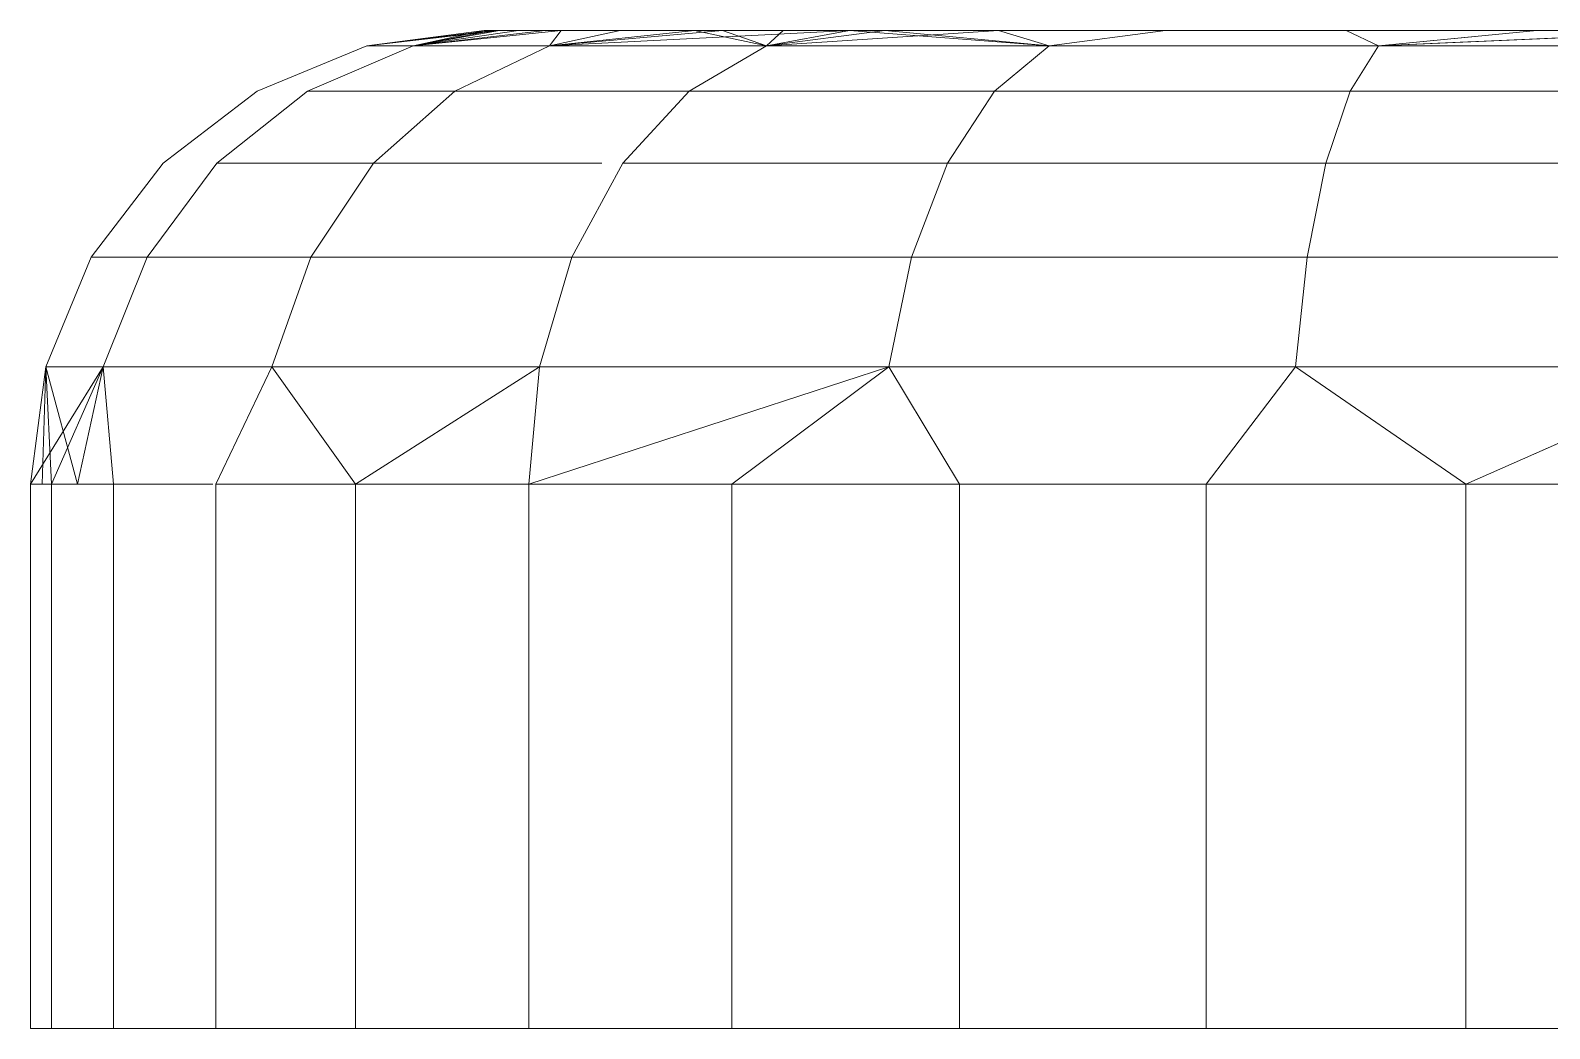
# Model space of a CAD drawing. Header units: centimetres. Extents: x -13467 to 3766, y -437 to 1921.
# Drawn here: x -8425.204 to -8421.856, y 94.029 to 96.229 of the extents above; entities that cross this region are included whole.
import ezdxf

# ---------------------------------------------------------------- set-up
doc = ezdxf.new("R2010")
doc.units = ezdxf.units.CM
doc.layers.add('M-EQPM', color=7, linetype='Continuous', lineweight=9)

# ---------------------------------------------------------------- blocks, each defined once
blk = doc.blocks.new('EQ-02-004 - EQ-02-004_dwg_Agrupar_893-V70-Sección 1-1')
at = {"layer": 'M-EQPM', "color": 136, "true_color": 0x007f7f}
for p, q in [((-8424.4632, 96.1953), (-8424.2044, 96.2294)), ((-8424.4632, 96.1953), (-8424.1705, 96.2294)), ((-8424.3607, 96.1953), (-8424.0698, 96.2294)), ((-8424.3607, 96.1953), (-8424.2044, 96.2294)), ((-8424.3607, 96.1953), (-8424.1705, 96.2294)), ((-8424.3607, 96.1953), (-8424.1705, 96.2294)), ((-8424.3607, 96.1953), (-8424.0698, 96.2294)), ((-8424.1705, 96.2294), (-8424.2044, 96.2294)), ((-8424.2044, 96.2294), (-8424.1705, 96.2294)), ((-8424.0698, 96.2294), (-8424.1705, 96.2294)), ((-8424.1705, 96.2294), (-8424.0698, 96.2294)), ((-8423.9047, 96.2294), (-8424.0698, 96.2294)), ((-8424.0698, 96.2294), (-8423.9047, 96.2294)), ((-8424.0601, 96.1953), (-8423.6792, 96.2294)), ((-8424.0601, 96.1953), (-8423.9047, 96.2294)), ((-8424.0601, 96.1953), (-8423.9047, 96.2294)), ((-8424.0601, 96.1953), (-8423.6792, 96.2294)), ((-8424.0601, 96.1953), (-8423.399, 96.2294)), ((-8423.6792, 96.2294), (-8423.9047, 96.2294)), ((-8423.9047, 96.2294), (-8423.6792, 96.2294)), ((-8423.399, 96.2294), (-8423.6792, 96.2294)), ((-8423.6792, 96.2294), (-8423.399, 96.2294)), ((-8423.582, 96.1953), (-8423.6792, 96.2294)), ((-8423.582, 96.1953), (-8423.399, 96.2294)), ((-8423.582, 96.1953), (-8423.399, 96.2294)), ((-8423.582, 96.1953), (-8423.0708, 96.2294)), ((-8423.0708, 96.2294), (-8423.399, 96.2294)), ((-8423.399, 96.2294), (-8423.0708, 96.2294)), ((-8422.9588, 96.1953), (-8423.399, 96.2294)), ((-8422.7029, 96.2294), (-8423.0708, 96.2294)), ((-8423.0708, 96.2294), (-8422.7029, 96.2294)), ((-8422.9588, 96.1953), (-8423.0708, 96.2294)), ((-8422.9588, 96.1953), (-8423.0708, 96.2294)), ((-8422.9588, 96.1953), (-8422.7029, 96.2294)), ((-8422.9588, 96.1953), (-8422.7029, 96.2294)), ((-8422.3042, 96.2294), (-8422.7029, 96.2294)), ((-8422.7029, 96.2294), (-8422.3042, 96.2294)), ((-8422.0202, 96.2294), (-8422.3042, 96.2294)), ((-8422.3042, 96.2294), (-8422.0202, 96.2294)), ((-8422.2331, 96.1953), (-8422.3042, 96.2294)), ((-8422.2331, 96.1953), (-8422.3042, 96.2294)), ((-8422.2331, 96.1953), (-8422.0202, 96.2161)), ((-8422.2331, 96.1953), (-8422.0202, 96.2161)), ((-8422.2331, 96.1953), (-8422.0202, 96.2161)), ((-8422.2331, 96.1953), (-8422.0202, 96.2161)), ((-8422.0202, 96.2161), (-8422.2331, 96.1953)), ((-8422.0202, 96.2161), (-8422.2331, 96.1953)), ((-8422.2331, 96.1953), (-8422.0202, 96.2046)), ((-8422.0202, 96.2046), (-8422.2331, 96.1953)), ((-8422.2331, 96.1953), (-8422.0202, 96.2046)), ((-8422.0816, 96.2294), (-8422.0894, 96.2294)), ((-8422.0894, 96.2294), (-8422.0816, 96.2294)), ((-8422.0583, 96.2294), (-8422.0816, 96.2294)), ((-8422.0583, 96.2294), (-8422.0816, 96.2294)), ((-8422.0202, 96.2294), (-8422.0583, 96.2294)), ((-8422.0202, 96.2294), (-8422.0583, 96.2294)), ((-8422.0202, 96.2294), (-8422.0583, 96.2294)), ((-8424.7044, 96.0954), (-8424.4632, 96.1953)), ((-8424.5937, 96.0954), (-8424.3607, 96.1953)), ((-8424.5937, 96.0954), (-8424.3607, 96.1953)), ((-8424.3607, 96.1953), (-8424.4632, 96.1953)), ((-8424.4632, 96.1953), (-8424.3607, 96.1953)), ((-8424.0601, 96.1953), (-8424.3607, 96.1953)), ((-8424.3607, 96.1953), (-8424.0601, 96.1953)), ((-8424.269, 96.0954), (-8424.0601, 96.1953)), ((-8424.269, 96.0954), (-8424.0601, 96.1953)), ((-8423.582, 96.1953), (-8424.0601, 96.1953)), ((-8424.0601, 96.1953), (-8423.582, 96.1953)), ((-8424.9115, 95.9365), (-8424.7044, 96.0954)), ((-8424.7044, 96.0954), (-8424.9115, 95.9365)), ((-8424.269, 96.0954), (-8424.5937, 96.0954)), ((-8424.5937, 96.0954), (-8424.269, 96.0954)), ((-8424.269, 96.0954), (-8424.5937, 96.0954)), ((-8425.0704, 95.7294), (-8424.9115, 95.9365)), ((-8425.1703, 95.4882), (-8425.0704, 95.7294)), ((-8424.9472, 95.7294), (-8425.0704, 95.7294)), ((-8425.0704, 95.7294), (-8424.9472, 95.7294)), ((-8425.1703, 95.4882), (-8425.2044, 95.2294)), ((-8425.2044, 95.2294), (-8425.0437, 95.4882)), ((-8425.2044, 95.2294), (-8425.0437, 95.4882)), ((-8425.0437, 95.4882), (-8425.1703, 95.4882)), ((-8425.1703, 95.4882), (-8425.1582, 95.2294)), ((-8425.1703, 95.4882), (-8425.0437, 95.4882)), ((-8425.0437, 95.4882), (-8425.1582, 95.2294)), ((-8425.0437, 95.4882), (-8425.1582, 95.2294)), ((-8425.1582, 95.2294), (-8425.0437, 95.4882)), ((-8425.0437, 95.4882), (-8425.1582, 95.2294)), ((-8425.1582, 95.2294), (-8425.0437, 95.4882)), ((-8425.0437, 95.4882), (-8425.1582, 95.2294))]:
    blk.add_line(p, q, dxfattribs=at)
at = {"layer": 'M-EQPM', "color": 136, "true_color": 0x007f7f, "flags": 128}
for points in [[(-8423.582, 96.1953), (-8423.6792, 96.2294), (-8423.582, 96.1953), (-8423.3989, 96.2294), (-8423.6792, 96.2294), (-8423.9047, 96.2294), (-8424.0698, 96.2294), (-8424.3607, 96.1953), (-8424.4632, 96.1953), (-8424.7044, 96.0954), (-8424.9115, 95.9365)], [(-8424.7044, 96.0954), (-8424.4632, 96.1953), (-8424.1705, 96.2294), (-8424.3607, 96.1953), (-8424.0601, 96.1953), (-8424.269, 96.0954)], [(-8422.9588, 96.1953), (-8423.3989, 96.2294), (-8423.0708, 96.2294), (-8423.3989, 96.2294), (-8423.6792, 96.2294), (-8423.9047, 96.2294), (-8424.0601, 96.1953), (-8423.6792, 96.2294), (-8424.0601, 96.1953), (-8424.3607, 96.1953), (-8424.5937, 96.0954)], [(-8424.5937, 96.0954), (-8424.3607, 96.1953), (-8424.0601, 96.1953), (-8423.9047, 96.2294), (-8424.0698, 96.2294), (-8424.1705, 96.2294), (-8424.3607, 96.1953), (-8424.0698, 96.2294), (-8424.1705, 96.2294), (-8424.2044, 96.2294), (-8424.3607, 96.1953), (-8424.2044, 96.2294), (-8424.4632, 96.1953), (-8424.3607, 96.1953), (-8424.5937, 96.0954), (-8424.269, 96.0954)], [(-8424.269, 96.0954), (-8424.5937, 96.0954), (-8424.3607, 96.1953), (-8424.4632, 96.1953), (-8424.3607, 96.1953), (-8424.1705, 96.2294), (-8424.2044, 96.2294), (-8424.1705, 96.2294), (-8424.2044, 96.2294), (-8424.4632, 96.1953), (-8424.1705, 96.2294)], [(-8424.1705, 96.2294), (-8424.0698, 96.2294), (-8424.3607, 96.1953), (-8424.0601, 96.1953), (-8424.269, 96.0954)], [(-8423.582, 96.1953), (-8424.0601, 96.1953), (-8423.9047, 96.2294), (-8424.0698, 96.2294), (-8423.9047, 96.2294)], [(-8423.9047, 96.2294), (-8423.6792, 96.2294), (-8424.0601, 96.1953), (-8423.582, 96.1953)], [(-8423.582, 96.1953), (-8423.3989, 96.2294), (-8424.0601, 96.1953), (-8423.3989, 96.2294), (-8423.6792, 96.2294), (-8423.3989, 96.2294), (-8423.0708, 96.2294), (-8422.7029, 96.2294), (-8422.9588, 96.1953), (-8423.0708, 96.2294), (-8422.9588, 96.1953)], [(-8423.582, 96.1953), (-8423.3989, 96.2294), (-8422.9588, 96.1953)], [(-8423.582, 96.1953), (-8423.0708, 96.2294), (-8423.582, 96.1953), (-8423.3989, 96.2294), (-8423.0708, 96.2294), (-8422.7029, 96.2294), (-8422.9588, 96.1953)], [(-8422.7029, 96.2294), (-8423.0708, 96.2294), (-8422.9588, 96.1953)], [(-8422.9588, 96.1953), (-8422.7029, 96.2294), (-8422.3042, 96.2294), (-8422.7029, 96.2294)], [(-8422.2331, 96.1953), (-8422.3042, 96.2294), (-8422.7029, 96.2294), (-8422.3042, 96.2294), (-8422.0202, 96.2294)], [(-8422.0202, 96.2294), (-8422.3042, 96.2294), (-8422.2331, 96.1953)], [(-8422.0202, 96.2294), (-8422.3042, 96.2294), (-8422.2331, 96.1953)], [(-8422.2331, 96.1953), (-8422.3042, 96.2294), (-8422.0202, 96.2294)], [(-8422.0202, 96.2294), (-8422.0583, 96.2294), (-8422.0816, 96.2294), (-8422.0894, 96.2294), (-8422.0816, 96.2294), (-8422.0583, 96.2294), (-8422.0202, 96.2294)], [(-8422.0894, 96.2294), (-8422.0816, 96.2294), (-8422.0583, 96.2294), (-8422.0202, 96.2294)], [(-8422.0894, 96.2294), (-8422.0816, 96.2294), (-8422.0583, 96.2294)], [(-8424.5937, 96.0954), (-8424.269, 96.0954), (-8424.0601, 96.1953), (-8423.582, 96.1953)], [(-8424.269, 96.0954), (-8424.0601, 96.1953), (-8423.582, 96.1953)], [(-8424.9115, 95.9365), (-8425.0704, 95.7294), (-8425.1703, 95.4882), (-8425.0437, 95.4882)], [(-8424.9472, 95.7294), (-8425.0704, 95.7294), (-8424.9115, 95.9365)], [(-8425.0437, 95.4882), (-8425.1703, 95.4882), (-8425.0704, 95.7294), (-8424.9472, 95.7294)], [(-8424.9472, 95.7294), (-8425.0704, 95.7294), (-8424.9472, 95.7294)], [(-8425.0437, 95.4882), (-8425.2044, 95.2294), (-8425.1703, 95.4882), (-8425.0437, 95.4882)], [(-8425.1582, 95.2294), (-8425.1703, 95.4882), (-8425.2044, 95.2294)], [(-8425.0437, 95.4882), (-8425.1703, 95.4882), (-8425.1582, 95.2294)]]:
    blk.add_lwpolyline(points, dxfattribs=at)
for points in [[(-8424.1705, 96.2294), (-8424.3607, 96.1953), (-8424.0698, 96.2294)], [(-8423.6792, 96.2294), (-8423.9047, 96.2294), (-8424.0601, 96.1953)], [(-8423.0708, 96.2294), (-8422.7029, 96.2294), (-8422.9588, 96.1953)]]:
    blk.add_lwpolyline(points, close=True, dxfattribs=at)
blk = doc.blocks.new('EQ-02-004 - EQ-02-004_dwg_Agrupar_791-V71-Sección 1-1')
at = {"layer": 'M-EQPM', "color": 136, "true_color": 0x007f7f}
for p, q in [((-8424.4632, 96.1953), (-8424.2044, 96.2294)), ((-8424.4632, 96.1953), (-8424.1705, 96.2294)), ((-8424.4632, 96.1953), (-8424.1853, 96.2294)), ((-8424.3607, 96.1953), (-8424.1705, 96.2294)), ((-8424.3607, 96.1953), (-8424.0698, 96.2294)), ((-8424.3607, 96.1953), (-8424.0344, 96.2294)), ((-8424.3607, 96.1953), (-8424.1284, 96.2294)), ((-8424.3607, 96.1953), (-8424.1853, 96.2294)), ((-8424.1705, 96.2294), (-8424.2044, 96.2294)), ((-8424.2044, 96.2294), (-8424.1853, 96.2294)), ((-8424.0344, 96.2294), (-8424.1853, 96.2294)), ((-8424.1284, 96.2294), (-8424.1853, 96.2294)), ((-8424.1705, 96.2294), (-8424.0698, 96.2294)), ((-8424.0344, 96.2294), (-8424.1284, 96.2294)), ((-8424.0698, 96.2294), (-8423.9047, 96.2294)), ((-8424.0601, 96.1953), (-8423.9047, 96.2294)), ((-8424.0601, 96.1953), (-8423.6792, 96.2294)), ((-8424.0601, 96.1953), (-8423.399, 96.2294)), ((-8424.0601, 96.1953), (-8423.7409, 96.2294)), ((-8424.0601, 96.1953), (-8423.9047, 96.2294)), ((-8424.0601, 96.1953), (-8424.0344, 96.2294)), ((-8423.9047, 96.2294), (-8424.0344, 96.2294)), ((-8423.9047, 96.2294), (-8423.6792, 96.2294)), ((-8423.7409, 96.2294), (-8423.9047, 96.2294)), ((-8423.3211, 96.2294), (-8423.7409, 96.2294)), ((-8423.5455, 96.2294), (-8423.7409, 96.2294)), ((-8423.582, 96.1953), (-8423.7409, 96.2294)), ((-8423.6792, 96.2294), (-8423.399, 96.2294)), ((-8423.582, 96.1953), (-8423.399, 96.2294)), ((-8423.582, 96.1953), (-8423.0708, 96.2294)), ((-8423.582, 96.1953), (-8423.3211, 96.2294)), ((-8423.582, 96.1953), (-8423.5455, 96.2294)), ((-8423.582, 96.1953), (-8423.5455, 96.2294)), ((-8423.3211, 96.2294), (-8423.5455, 96.2294)), ((-8423.399, 96.2294), (-8423.0708, 96.2294)), ((-8423.0708, 96.2294), (-8423.3211, 96.2294)), ((-8422.9588, 96.1953), (-8423.3211, 96.2294)), ((-8423.0708, 96.2294), (-8422.7029, 96.2294)), ((-8422.7029, 96.2294), (-8423.0708, 96.2294)), ((-8422.9588, 96.1953), (-8423.0708, 96.2294)), ((-8422.9588, 96.1953), (-8423.0708, 96.2294)), ((-8422.9588, 96.1953), (-8422.7029, 96.2294)), ((-8422.9588, 96.1953), (-8422.7029, 96.2294)), ((-8422.7029, 96.2294), (-8422.3042, 96.2294)), ((-8422.3042, 96.2294), (-8422.7029, 96.2294)), ((-8422.3042, 96.2294), (-8422.0202, 96.2294)), ((-8422.0202, 96.2294), (-8422.3042, 96.2294)), ((-8422.2331, 96.1953), (-8422.3042, 96.2294)), ((-8422.2331, 96.1953), (-8422.3042, 96.2294)), ((-8422.2331, 96.1953), (-8422.0202, 96.2161)), ((-8422.2331, 96.1953), (-8422.0202, 96.2161)), ((-8422.0202, 96.2161), (-8422.2331, 96.1953)), ((-8422.0202, 96.2161), (-8422.2331, 96.1953)), ((-8422.0202, 96.2161), (-8422.2331, 96.1953)), ((-8422.0202, 96.2161), (-8422.2331, 96.1953)), ((-8422.2331, 96.1953), (-8422.0202, 96.2046)), ((-8422.0202, 96.2046), (-8422.2331, 96.1953)), ((-8422.2331, 96.1953), (-8422.0202, 96.2046)), ((-8422.0816, 96.2294), (-8422.0894, 96.2294)), ((-8422.0894, 96.2294), (-8422.0816, 96.2294)), ((-8422.0583, 96.2294), (-8422.0816, 96.2294)), ((-8422.0583, 96.2294), (-8422.0816, 96.2294)), ((-8422.0202, 96.2294), (-8422.0583, 96.2294)), ((-8422.0202, 96.2294), (-8422.0583, 96.2294)), ((-8422.0583, 96.2294), (-8422.0202, 96.2294)), ((-8424.7044, 96.0954), (-8424.4632, 96.1953)), ((-8424.5937, 96.0954), (-8424.3607, 96.1953)), ((-8424.5937, 96.0954), (-8424.3607, 96.1953)), ((-8424.4632, 96.1953), (-8424.3607, 96.1953)), ((-8424.4632, 96.1953), (-8424.3607, 96.1953)), ((-8424.3607, 96.1953), (-8424.0601, 96.1953)), ((-8424.0601, 96.1953), (-8424.3607, 96.1953)), ((-8424.269, 96.0954), (-8424.0601, 96.1953)), ((-8424.269, 96.0954), (-8424.0601, 96.1953)), ((-8424.0601, 96.1953), (-8423.582, 96.1953)), ((-8423.582, 96.1953), (-8424.0601, 96.1953)), ((-8424.9115, 95.9365), (-8424.7044, 96.0954)), ((-8424.5937, 96.0954), (-8424.269, 96.0954)), ((-8424.269, 96.0954), (-8424.5937, 96.0954)), ((-8424.5937, 96.0954), (-8424.269, 96.0954)), ((-8424.5937, 96.0954), (-8424.269, 96.0954)), ((-8425.0704, 95.7294), (-8424.9115, 95.9365)), ((-8425.1703, 95.4882), (-8425.0704, 95.7294)), ((-8425.0704, 95.7294), (-8424.9472, 95.7294)), ((-8425.0704, 95.7294), (-8424.9472, 95.7294)), ((-8425.1703, 95.4882), (-8425.2044, 95.2294)), ((-8425.0437, 95.4882), (-8425.2044, 95.2294)), ((-8425.0437, 95.4882), (-8425.2044, 95.2294)), ((-8425.1703, 95.4882), (-8425.1784, 95.2294)), ((-8425.0437, 95.4882), (-8425.1703, 95.4882)), ((-8425.1703, 95.4882), (-8425.0437, 95.4882)), ((-8425.1703, 95.4882), (-8425.1008, 95.2294)), ((-8425.0437, 95.4882), (-8425.1582, 95.2294)), ((-8425.0437, 95.4882), (-8425.1582, 95.2294)), ((-8425.1582, 95.2294), (-8425.0437, 95.4882)), ((-8425.0437, 95.4882), (-8425.1008, 95.2294)), ((-8425.0437, 95.4882), (-8425.1008, 95.2294))]:
    blk.add_line(p, q, dxfattribs=at)
at = {"layer": 'M-EQPM', "color": 136, "true_color": 0x007f7f, "flags": 128}
for points in [[(-8424.5937, 96.0954), (-8424.3607, 96.1953), (-8424.4632, 96.1953), (-8424.7044, 96.0954), (-8424.4632, 96.1953), (-8424.3607, 96.1953), (-8424.0344, 96.2294), (-8423.9047, 96.2294)], [(-8424.269, 96.0954), (-8424.5937, 96.0954), (-8424.3607, 96.1953), (-8424.4632, 96.1953), (-8424.1853, 96.2294), (-8424.4632, 96.1953), (-8424.2044, 96.2294), (-8424.1853, 96.2294), (-8424.2044, 96.2294), (-8424.1705, 96.2294), (-8424.0698, 96.2294), (-8424.3607, 96.1953), (-8424.1705, 96.2294), (-8424.2044, 96.2294), (-8424.4632, 96.1953), (-8424.1705, 96.2294), (-8424.4632, 96.1953), (-8424.3607, 96.1953)], [(-8423.582, 96.1953), (-8423.7409, 96.2294), (-8424.0601, 96.1953), (-8424.3607, 96.1953), (-8424.5937, 96.0954)], [(-8424.0344, 96.2294), (-8424.3607, 96.1953), (-8424.1284, 96.2294), (-8424.0344, 96.2294), (-8423.9047, 96.2294), (-8424.0601, 96.1953), (-8424.0344, 96.2294), (-8424.0601, 96.1953), (-8424.3607, 96.1953), (-8424.5937, 96.0954)], [(-8424.1853, 96.2294), (-8424.1284, 96.2294), (-8424.3607, 96.1953), (-8424.1853, 96.2294), (-8424.3607, 96.1953)], [(-8423.9047, 96.2294), (-8424.0698, 96.2294), (-8423.9047, 96.2294), (-8424.0601, 96.1953), (-8423.582, 96.1953)], [(-8423.6792, 96.2294), (-8423.3989, 96.2294), (-8424.0601, 96.1953), (-8423.3989, 96.2294), (-8423.582, 96.1953)], [(-8423.582, 96.1953), (-8424.0601, 96.1953), (-8423.6792, 96.2294)], [(-8423.9047, 96.2294), (-8423.6792, 96.2294), (-8424.0601, 96.1953), (-8423.9047, 96.2294), (-8423.6792, 96.2294), (-8423.3989, 96.2294), (-8423.0708, 96.2294), (-8422.7029, 96.2294), (-8422.9588, 96.1953), (-8423.0708, 96.2294), (-8423.3989, 96.2294), (-8423.582, 96.1953), (-8423.0708, 96.2294), (-8423.582, 96.1953)], [(-8423.7409, 96.2294), (-8424.0601, 96.1953), (-8423.9047, 96.2294), (-8423.7409, 96.2294), (-8423.9047, 96.2294)], [(-8423.5455, 96.2294), (-8423.3211, 96.2294), (-8423.582, 96.1953), (-8423.5455, 96.2294), (-8423.7409, 96.2294), (-8423.582, 96.1953)], [(-8422.9588, 96.1953), (-8423.3211, 96.2294), (-8423.582, 96.1953)], [(-8423.3211, 96.2294), (-8423.0708, 96.2294), (-8423.3211, 96.2294), (-8422.9588, 96.1953)], [(-8422.2331, 96.1953), (-8422.3042, 96.2294), (-8422.7029, 96.2294), (-8422.3042, 96.2294), (-8422.0202, 96.2294)], [(-8422.2331, 96.1953), (-8422.3042, 96.2294), (-8422.0202, 96.2294)], [(-8422.2331, 96.1953), (-8422.3042, 96.2294), (-8422.0202, 96.2294)], [(-8422.2331, 96.1953), (-8422.3042, 96.2294), (-8422.0202, 96.2294)], [(-8422.0202, 96.2294), (-8422.0583, 96.2294), (-8422.0816, 96.2294), (-8422.0894, 96.2294), (-8422.0816, 96.2294), (-8422.0583, 96.2294), (-8422.0202, 96.2294)], [(-8422.0583, 96.2294), (-8422.0816, 96.2294), (-8422.0894, 96.2294)], [(-8422.0202, 96.2294), (-8422.0583, 96.2294), (-8422.0816, 96.2294), (-8422.0894, 96.2294)], [(-8424.5937, 96.0954), (-8424.269, 96.0954), (-8424.0601, 96.1953), (-8423.582, 96.1953)], [(-8423.582, 96.1953), (-8424.0601, 96.1953), (-8424.269, 96.0954)], [(-8424.9472, 95.7294), (-8425.0704, 95.7294), (-8425.1703, 95.4882), (-8425.0704, 95.7294), (-8424.9472, 95.7294)], [(-8424.9472, 95.7294), (-8425.0704, 95.7294), (-8424.9472, 95.7294)], [(-8425.2044, 95.2294), (-8425.1703, 95.4882), (-8425.1784, 95.2294)], [(-8425.0437, 95.4882), (-8425.1703, 95.4882), (-8425.2044, 95.2294), (-8425.0437, 95.4882)], [(-8425.1008, 95.2294), (-8425.0437, 95.4882), (-8425.1703, 95.4882), (-8425.1784, 95.2294)], [(-8425.0437, 95.4882), (-8425.1703, 95.4882), (-8425.0437, 95.4882)]]:
    blk.add_lwpolyline(points, dxfattribs=at)
for points in [[(-8424.269, 96.0954), (-8424.0601, 96.1953), (-8424.3607, 96.1953), (-8424.0698, 96.2294), (-8424.1705, 96.2294), (-8424.3607, 96.1953), (-8424.0601, 96.1953)], [(-8422.9588, 96.1953), (-8423.0708, 96.2294), (-8422.7029, 96.2294)], [(-8422.9588, 96.1953), (-8423.0708, 96.2294), (-8422.7029, 96.2294), (-8422.3042, 96.2294), (-8422.7029, 96.2294)], [(-8423.0708, 96.2294), (-8422.7029, 96.2294), (-8422.9588, 96.1953)], [(-8424.7044, 96.0954), (-8424.9115, 95.9365)], [(-8424.9115, 95.9365), (-8425.0704, 95.7294)], [(-8425.1008, 95.2294), (-8425.1703, 95.4882)]]:
    blk.add_lwpolyline(points, close=True, dxfattribs=at)
blk = doc.blocks.new('EQ-02-004 - EQ-02-004_dwg_Agrupar_788-V72-Sección 1-1')
at = {"layer": 'M-EQPM', "color": 136, "true_color": 0x007f7f}
for p, q in [((-8424.4632, 96.1953), (-8424.2044, 96.2294)), ((-8424.4632, 96.1953), (-8424.1705, 96.2294)), ((-8424.4632, 96.1953), (-8424.1853, 96.2294)), ((-8424.3607, 96.1953), (-8424.1705, 96.2294)), ((-8424.3607, 96.1953), (-8424.0698, 96.2294)), ((-8424.3607, 96.1953), (-8424.0344, 96.2294)), ((-8424.3607, 96.1953), (-8424.1284, 96.2294)), ((-8424.3607, 96.1953), (-8424.1853, 96.2294)), ((-8424.1705, 96.2294), (-8424.2044, 96.2294)), ((-8424.2044, 96.2294), (-8424.1853, 96.2294)), ((-8424.0344, 96.2294), (-8424.1853, 96.2294)), ((-8424.1284, 96.2294), (-8424.1853, 96.2294)), ((-8424.1705, 96.2294), (-8424.0698, 96.2294)), ((-8424.0344, 96.2294), (-8424.1284, 96.2294)), ((-8424.0698, 96.2294), (-8423.9047, 96.2294)), ((-8424.0601, 96.1953), (-8423.9047, 96.2294)), ((-8424.0601, 96.1953), (-8423.6792, 96.2294)), ((-8424.0601, 96.1953), (-8423.399, 96.2294)), ((-8424.0601, 96.1953), (-8423.7409, 96.2294)), ((-8424.0601, 96.1953), (-8423.9047, 96.2294)), ((-8424.0601, 96.1953), (-8424.0344, 96.2294)), ((-8423.9047, 96.2294), (-8424.0344, 96.2294)), ((-8423.9047, 96.2294), (-8423.6792, 96.2294)), ((-8423.7409, 96.2294), (-8423.9047, 96.2294)), ((-8423.3211, 96.2294), (-8423.7409, 96.2294)), ((-8423.5455, 96.2294), (-8423.7409, 96.2294)), ((-8423.582, 96.1953), (-8423.7409, 96.2294)), ((-8423.6792, 96.2294), (-8423.399, 96.2294)), ((-8423.582, 96.1953), (-8423.399, 96.2294)), ((-8423.582, 96.1953), (-8423.0708, 96.2294)), ((-8423.582, 96.1953), (-8423.3211, 96.2294)), ((-8423.582, 96.1953), (-8423.5455, 96.2294)), ((-8423.582, 96.1953), (-8423.5455, 96.2294)), ((-8423.3211, 96.2294), (-8423.5455, 96.2294)), ((-8423.399, 96.2294), (-8423.0708, 96.2294)), ((-8423.0708, 96.2294), (-8423.3211, 96.2294)), ((-8422.9588, 96.1953), (-8423.3211, 96.2294)), ((-8423.0708, 96.2294), (-8422.7029, 96.2294)), ((-8422.7029, 96.2294), (-8423.0708, 96.2294)), ((-8422.9588, 96.1953), (-8423.0708, 96.2294)), ((-8422.9588, 96.1953), (-8423.0708, 96.2294)), ((-8422.9588, 96.1953), (-8422.7029, 96.2294)), ((-8422.9588, 96.1953), (-8422.7029, 96.2294)), ((-8422.7029, 96.2294), (-8422.3042, 96.2294)), ((-8422.3042, 96.2294), (-8422.7029, 96.2294)), ((-8422.3042, 96.2294), (-8422.0202, 96.2294)), ((-8422.0202, 96.2294), (-8422.3042, 96.2294)), ((-8422.2331, 96.1953), (-8422.3042, 96.2294)), ((-8422.2331, 96.1953), (-8422.3042, 96.2294)), ((-8422.2331, 96.1953), (-8422.0202, 96.2161)), ((-8422.2331, 96.1953), (-8422.0202, 96.2161)), ((-8422.0202, 96.2161), (-8422.2331, 96.1953)), ((-8422.0202, 96.2161), (-8422.2331, 96.1953)), ((-8422.0202, 96.2161), (-8422.2331, 96.1953)), ((-8422.0202, 96.2161), (-8422.2331, 96.1953)), ((-8422.2331, 96.1953), (-8422.0202, 96.2046)), ((-8422.0202, 96.2046), (-8422.2331, 96.1953)), ((-8422.2331, 96.1953), (-8422.0202, 96.2046)), ((-8422.0816, 96.2294), (-8422.0894, 96.2294)), ((-8422.0894, 96.2294), (-8422.0816, 96.2294)), ((-8422.0583, 96.2294), (-8422.0816, 96.2294)), ((-8422.0583, 96.2294), (-8422.0816, 96.2294)), ((-8422.0202, 96.2294), (-8422.0583, 96.2294)), ((-8422.0202, 96.2294), (-8422.0583, 96.2294)), ((-8422.0583, 96.2294), (-8422.0202, 96.2294)), ((-8424.7044, 96.0954), (-8424.4632, 96.1953)), ((-8424.5937, 96.0954), (-8424.3607, 96.1953)), ((-8424.5937, 96.0954), (-8424.3607, 96.1953)), ((-8424.4632, 96.1953), (-8424.3607, 96.1953)), ((-8424.4632, 96.1953), (-8424.3607, 96.1953)), ((-8424.3607, 96.1953), (-8424.0601, 96.1953)), ((-8424.0601, 96.1953), (-8424.3607, 96.1953)), ((-8424.269, 96.0954), (-8424.0601, 96.1953)), ((-8424.269, 96.0954), (-8424.0601, 96.1953)), ((-8424.0601, 96.1953), (-8423.582, 96.1953)), ((-8423.582, 96.1953), (-8424.0601, 96.1953)), ((-8424.9115, 95.9365), (-8424.7044, 96.0954)), ((-8424.5937, 96.0954), (-8424.269, 96.0954)), ((-8424.269, 96.0954), (-8424.5937, 96.0954)), ((-8424.5937, 96.0954), (-8424.269, 96.0954)), ((-8424.5937, 96.0954), (-8424.269, 96.0954)), ((-8425.0704, 95.7294), (-8424.9115, 95.9365)), ((-8425.1703, 95.4882), (-8425.0704, 95.7294)), ((-8425.0704, 95.7294), (-8424.9472, 95.7294)), ((-8425.0704, 95.7294), (-8424.9472, 95.7294)), ((-8425.1703, 95.4882), (-8425.2044, 95.2294)), ((-8425.0437, 95.4882), (-8425.2044, 95.2294)), ((-8425.0437, 95.4882), (-8425.2044, 95.2294)), ((-8425.1703, 95.4882), (-8425.1784, 95.2294)), ((-8425.0437, 95.4882), (-8425.1703, 95.4882)), ((-8425.1703, 95.4882), (-8425.0437, 95.4882)), ((-8425.1703, 95.4882), (-8425.1008, 95.2294)), ((-8425.0437, 95.4882), (-8425.1582, 95.2294)), ((-8425.0437, 95.4882), (-8425.1582, 95.2294)), ((-8425.1582, 95.2294), (-8425.0437, 95.4882)), ((-8425.0437, 95.4882), (-8425.1008, 95.2294)), ((-8425.0437, 95.4882), (-8425.1008, 95.2294))]:
    blk.add_line(p, q, dxfattribs=at)
at = {"layer": 'M-EQPM', "color": 136, "true_color": 0x007f7f, "flags": 128}
for points in [[(-8424.5937, 96.0954), (-8424.3607, 96.1953), (-8424.4632, 96.1953), (-8424.7044, 96.0954), (-8424.4632, 96.1953), (-8424.3607, 96.1953), (-8424.0344, 96.2294), (-8423.9047, 96.2294)], [(-8424.269, 96.0954), (-8424.5937, 96.0954), (-8424.3607, 96.1953), (-8424.4632, 96.1953), (-8424.1853, 96.2294), (-8424.4632, 96.1953), (-8424.2044, 96.2294), (-8424.1853, 96.2294), (-8424.2044, 96.2294), (-8424.1705, 96.2294), (-8424.0698, 96.2294), (-8424.3607, 96.1953), (-8424.1705, 96.2294), (-8424.2044, 96.2294), (-8424.4632, 96.1953), (-8424.1705, 96.2294), (-8424.4632, 96.1953), (-8424.3607, 96.1953)], [(-8423.582, 96.1953), (-8423.7409, 96.2294), (-8424.0601, 96.1953), (-8424.3607, 96.1953), (-8424.5937, 96.0954)], [(-8424.0344, 96.2294), (-8424.3607, 96.1953), (-8424.1284, 96.2294), (-8424.0344, 96.2294), (-8423.9047, 96.2294), (-8424.0601, 96.1953), (-8424.0344, 96.2294), (-8424.0601, 96.1953), (-8424.3607, 96.1953), (-8424.5937, 96.0954)], [(-8424.1853, 96.2294), (-8424.1284, 96.2294), (-8424.3607, 96.1953), (-8424.1853, 96.2294), (-8424.3607, 96.1953)], [(-8423.9047, 96.2294), (-8424.0698, 96.2294), (-8423.9047, 96.2294), (-8424.0601, 96.1953), (-8423.582, 96.1953)], [(-8423.6792, 96.2294), (-8423.3989, 96.2294), (-8424.0601, 96.1953), (-8423.3989, 96.2294), (-8423.582, 96.1953)], [(-8423.582, 96.1953), (-8424.0601, 96.1953), (-8423.6792, 96.2294)], [(-8423.9047, 96.2294), (-8423.6792, 96.2294), (-8424.0601, 96.1953), (-8423.9047, 96.2294), (-8423.6792, 96.2294), (-8423.3989, 96.2294), (-8423.0708, 96.2294), (-8422.7029, 96.2294), (-8422.9588, 96.1953), (-8423.0708, 96.2294), (-8423.3989, 96.2294), (-8423.582, 96.1953), (-8423.0708, 96.2294), (-8423.582, 96.1953)], [(-8423.7409, 96.2294), (-8424.0601, 96.1953), (-8423.9047, 96.2294), (-8423.7409, 96.2294), (-8423.9047, 96.2294)], [(-8423.5455, 96.2294), (-8423.3211, 96.2294), (-8423.582, 96.1953), (-8423.5455, 96.2294), (-8423.7409, 96.2294), (-8423.582, 96.1953)], [(-8422.9588, 96.1953), (-8423.3211, 96.2294), (-8423.582, 96.1953)], [(-8423.3211, 96.2294), (-8423.0708, 96.2294), (-8423.3211, 96.2294), (-8422.9588, 96.1953)], [(-8422.2331, 96.1953), (-8422.3042, 96.2294), (-8422.7029, 96.2294), (-8422.3042, 96.2294), (-8422.0202, 96.2294)], [(-8422.2331, 96.1953), (-8422.3042, 96.2294), (-8422.0202, 96.2294)], [(-8422.2331, 96.1953), (-8422.3042, 96.2294), (-8422.0202, 96.2294)], [(-8422.2331, 96.1953), (-8422.3042, 96.2294), (-8422.0202, 96.2294)], [(-8422.0202, 96.2294), (-8422.0583, 96.2294), (-8422.0816, 96.2294), (-8422.0894, 96.2294), (-8422.0816, 96.2294), (-8422.0583, 96.2294), (-8422.0202, 96.2294)], [(-8422.0583, 96.2294), (-8422.0816, 96.2294), (-8422.0894, 96.2294)], [(-8422.0202, 96.2294), (-8422.0583, 96.2294), (-8422.0816, 96.2294), (-8422.0894, 96.2294)], [(-8424.5937, 96.0954), (-8424.269, 96.0954), (-8424.0601, 96.1953), (-8423.582, 96.1953)], [(-8423.582, 96.1953), (-8424.0601, 96.1953), (-8424.269, 96.0954)], [(-8424.9472, 95.7294), (-8425.0704, 95.7294), (-8425.1703, 95.4882), (-8425.0704, 95.7294), (-8424.9472, 95.7294)], [(-8424.9472, 95.7294), (-8425.0704, 95.7294), (-8424.9472, 95.7294)], [(-8425.2044, 95.2294), (-8425.1703, 95.4882), (-8425.1784, 95.2294)], [(-8425.0437, 95.4882), (-8425.1703, 95.4882), (-8425.2044, 95.2294), (-8425.0437, 95.4882)], [(-8425.1008, 95.2294), (-8425.0437, 95.4882), (-8425.1703, 95.4882), (-8425.1784, 95.2294)], [(-8425.0437, 95.4882), (-8425.1703, 95.4882), (-8425.0437, 95.4882)]]:
    blk.add_lwpolyline(points, dxfattribs=at)
for points in [[(-8424.269, 96.0954), (-8424.0601, 96.1953), (-8424.3607, 96.1953), (-8424.0698, 96.2294), (-8424.1705, 96.2294), (-8424.3607, 96.1953), (-8424.0601, 96.1953)], [(-8422.9588, 96.1953), (-8423.0708, 96.2294), (-8422.7029, 96.2294)], [(-8422.9588, 96.1953), (-8423.0708, 96.2294), (-8422.7029, 96.2294), (-8422.3042, 96.2294), (-8422.7029, 96.2294)], [(-8423.0708, 96.2294), (-8422.7029, 96.2294), (-8422.9588, 96.1953)], [(-8424.7044, 96.0954), (-8424.9115, 95.9365)], [(-8424.9115, 95.9365), (-8425.0704, 95.7294)], [(-8425.1008, 95.2294), (-8425.1703, 95.4882)]]:
    blk.add_lwpolyline(points, close=True, dxfattribs=at)
blk = doc.blocks.new('EQ-02-004 - EQ-02-004_dwg_Agrupar_896-V74-Sección 1-1')
at = {"layer": 'M-EQPM', "color": 136, "true_color": 0x007f7f}
for p, q in [((-8424.4632, 96.1953), (-8424.2044, 96.2294)), ((-8424.4632, 96.1953), (-8424.1705, 96.2294)), ((-8424.3607, 96.1953), (-8424.0698, 96.2294)), ((-8424.3607, 96.1953), (-8424.2044, 96.2294)), ((-8424.3607, 96.1953), (-8424.1705, 96.2294)), ((-8424.3607, 96.1953), (-8424.1705, 96.2294)), ((-8424.3607, 96.1953), (-8424.0698, 96.2294)), ((-8424.1705, 96.2294), (-8424.2044, 96.2294)), ((-8424.2044, 96.2294), (-8424.1705, 96.2294)), ((-8424.0698, 96.2294), (-8424.1705, 96.2294)), ((-8424.1705, 96.2294), (-8424.0698, 96.2294)), ((-8423.9047, 96.2294), (-8424.0698, 96.2294)), ((-8424.0698, 96.2294), (-8423.9047, 96.2294)), ((-8424.0601, 96.1953), (-8423.6792, 96.2294)), ((-8424.0601, 96.1953), (-8423.9047, 96.2294)), ((-8424.0601, 96.1953), (-8423.9047, 96.2294)), ((-8424.0601, 96.1953), (-8423.6792, 96.2294)), ((-8424.0601, 96.1953), (-8423.399, 96.2294)), ((-8423.6792, 96.2294), (-8423.9047, 96.2294)), ((-8423.9047, 96.2294), (-8423.6792, 96.2294)), ((-8423.399, 96.2294), (-8423.6792, 96.2294)), ((-8423.6792, 96.2294), (-8423.399, 96.2294)), ((-8423.582, 96.1953), (-8423.6792, 96.2294)), ((-8423.582, 96.1953), (-8423.399, 96.2294)), ((-8423.582, 96.1953), (-8423.399, 96.2294)), ((-8423.582, 96.1953), (-8423.0708, 96.2294)), ((-8423.0708, 96.2294), (-8423.399, 96.2294)), ((-8423.399, 96.2294), (-8423.0708, 96.2294)), ((-8422.9588, 96.1953), (-8423.399, 96.2294)), ((-8422.7029, 96.2294), (-8423.0708, 96.2294)), ((-8423.0708, 96.2294), (-8422.7029, 96.2294)), ((-8422.9588, 96.1953), (-8423.0708, 96.2294)), ((-8422.9588, 96.1953), (-8423.0708, 96.2294)), ((-8422.9588, 96.1953), (-8422.7029, 96.2294)), ((-8422.9588, 96.1953), (-8422.7029, 96.2294)), ((-8422.3042, 96.2294), (-8422.7029, 96.2294)), ((-8422.7029, 96.2294), (-8422.3042, 96.2294)), ((-8422.0202, 96.2294), (-8422.3042, 96.2294)), ((-8422.3042, 96.2294), (-8421.8846, 96.2294)), ((-8422.2331, 96.1953), (-8422.3042, 96.2294)), ((-8422.2331, 96.1953), (-8422.3042, 96.2294)), ((-8422.2331, 96.1953), (-8421.8846, 96.2294)), ((-8422.2331, 96.1953), (-8421.4544, 96.2294)), ((-8422.2331, 96.1953), (-8422.0202, 96.2161)), ((-8422.2331, 96.1953), (-8422.0202, 96.2161)), ((-8422.2331, 96.1953), (-8422.0202, 96.2161)), ((-8422.0816, 96.2294), (-8422.0894, 96.2294)), ((-8422.0894, 96.2294), (-8422.0816, 96.2294)), ((-8422.0583, 96.2294), (-8422.0816, 96.2294)), ((-8422.0583, 96.2294), (-8422.0816, 96.2294)), ((-8422.0202, 96.2294), (-8422.0583, 96.2294)), ((-8422.0202, 96.2294), (-8422.0583, 96.2294)), ((-8422.0202, 96.2294), (-8422.0583, 96.2294)), ((-8421.9681, 96.2294), (-8422.0202, 96.2294)), ((-8421.9034, 96.2294), (-8421.9681, 96.2294)), ((-8421.8277, 96.2294), (-8421.9034, 96.2294)), ((-8421.8846, 96.2294), (-8421.4544, 96.2294)), ((-8424.7044, 96.0954), (-8424.4632, 96.1953)), ((-8424.5937, 96.0954), (-8424.3607, 96.1953)), ((-8424.5937, 96.0954), (-8424.3607, 96.1953)), ((-8424.3607, 96.1953), (-8424.4632, 96.1953)), ((-8424.4632, 96.1953), (-8424.3607, 96.1953)), ((-8424.0601, 96.1953), (-8424.3607, 96.1953)), ((-8424.3607, 96.1953), (-8424.0601, 96.1953)), ((-8424.269, 96.0954), (-8424.0601, 96.1953)), ((-8424.269, 96.0954), (-8424.0601, 96.1953)), ((-8423.582, 96.1953), (-8424.0601, 96.1953)), ((-8424.0601, 96.1953), (-8423.582, 96.1953)), ((-8423.7525, 96.0954), (-8423.582, 96.1953)), ((-8423.582, 96.1953), (-8422.9588, 96.1953)), ((-8423.0794, 96.0954), (-8422.9588, 96.1953)), ((-8422.9588, 96.1953), (-8422.2331, 96.1953)), ((-8422.2956, 96.0954), (-8422.2331, 96.1953)), ((-8422.2331, 96.1953), (-8421.4544, 96.1953)), ((-8424.9115, 95.9365), (-8424.7044, 96.0954)), ((-8424.7044, 96.0954), (-8424.9115, 95.9365)), ((-8424.7937, 95.9365), (-8424.5937, 96.0954)), ((-8424.269, 96.0954), (-8424.5937, 96.0954)), ((-8424.5937, 96.0954), (-8424.269, 96.0954)), ((-8424.269, 96.0954), (-8424.5937, 96.0954)), ((-8424.4483, 95.9365), (-8424.269, 96.0954)), ((-8424.269, 96.0954), (-8423.7525, 96.0954)), ((-8423.8989, 95.9365), (-8423.7525, 96.0954)), ((-8423.7525, 96.0954), (-8423.8989, 95.9365)), ((-8423.7525, 96.0954), (-8423.8989, 95.9365)), ((-8423.7525, 96.0954), (-8423.0794, 96.0954)), ((-8423.183, 95.9365), (-8423.0794, 96.0954)), ((-8423.0794, 96.0954), (-8422.2956, 96.0954)), ((-8422.3492, 95.9365), (-8422.2956, 96.0954)), ((-8422.2956, 96.0954), (-8421.4544, 96.0954)), ((-8425.0704, 95.7294), (-8424.9115, 95.9365)), ((-8424.9472, 95.7294), (-8424.7937, 95.9365)), ((-8424.7937, 95.9365), (-8424.4483, 95.9365)), ((-8424.586, 95.7294), (-8424.4483, 95.9365)), ((-8424.586, 95.7294), (-8424.4483, 95.9365)), ((-8424.586, 95.7294), (-8424.4483, 95.9365)), ((-8424.4483, 95.9365), (-8423.9449, 95.9365)), ((-8424.0113, 95.7294), (-8423.8989, 95.9365)), ((-8423.8989, 95.9365), (-8424.0113, 95.7294)), ((-8424.0113, 95.7294), (-8423.8989, 95.9365)), ((-8423.8989, 95.9365), (-8423.183, 95.9365)), ((-8423.8989, 95.9365), (-8423.183, 95.9365)), ((-8423.8989, 95.9365), (-8423.183, 95.9365)), ((-8423.2624, 95.7294), (-8423.183, 95.9365)), ((-8423.183, 95.9365), (-8423.2624, 95.7294)), ((-8423.183, 95.9365), (-8423.2624, 95.7294)), ((-8423.183, 95.9365), (-8422.3492, 95.9365)), ((-8422.3903, 95.7294), (-8422.3492, 95.9365)), ((-8422.3492, 95.9365), (-8421.4544, 95.9365)), ((-8425.1703, 95.4882), (-8425.0704, 95.7294)), ((-8424.9472, 95.7294), (-8425.0704, 95.7294)), ((-8425.0704, 95.7294), (-8424.9472, 95.7294)), ((-8425.0437, 95.4882), (-8424.9472, 95.7294)), ((-8424.9472, 95.7294), (-8424.586, 95.7294)), ((-8424.586, 95.7294), (-8424.9472, 95.7294)), ((-8424.586, 95.7294), (-8424.6725, 95.4882)), ((-8424.6725, 95.4882), (-8424.586, 95.7294)), ((-8424.6725, 95.4882), (-8424.586, 95.7294)), ((-8424.586, 95.7294), (-8424.0113, 95.7294)), ((-8424.0113, 95.7294), (-8424.082, 95.4882)), ((-8424.0113, 95.7294), (-8423.2624, 95.7294)), ((-8424.0113, 95.7294), (-8423.2624, 95.7294)), ((-8423.2624, 95.7294), (-8424.0113, 95.7294)), ((-8423.2624, 95.7294), (-8423.3124, 95.4882)), ((-8423.2624, 95.7294), (-8423.3124, 95.4882)), ((-8423.2624, 95.7294), (-8422.3903, 95.7294)), ((-8422.3903, 95.7294), (-8422.4162, 95.4882)), ((-8422.3903, 95.7294), (-8421.4544, 95.7294)), ((-8425.1703, 95.4882), (-8425.2044, 95.2294)), ((-8425.2044, 95.2294), (-8425.0437, 95.4882)), ((-8425.0437, 95.4882), (-8425.1703, 95.4882)), ((-8425.1703, 95.4882), (-8425.1582, 95.2294)), ((-8425.1703, 95.4882), (-8425.0437, 95.4882)), ((-8425.0437, 95.4882), (-8425.1582, 95.2294)), ((-8425.0437, 95.4882), (-8425.1582, 95.2294)), ((-8425.1582, 95.2294), (-8425.0437, 95.4882)), ((-8425.0437, 95.4882), (-8425.1582, 95.2294)), ((-8425.0209, 95.2294), (-8425.0437, 95.4882)), ((-8425.0437, 95.4882), (-8424.6725, 95.4882)), ((-8425.0437, 95.4882), (-8425.0209, 95.2294)), ((-8424.6725, 95.4882), (-8424.7957, 95.2294)), ((-8424.7957, 95.2294), (-8424.6725, 95.4882)), ((-8424.6725, 95.4882), (-8424.082, 95.4882)), ((-8424.6725, 95.4882), (-8424.4882, 95.2294)), ((-8424.4882, 95.2294), (-8424.6725, 95.4882)), ((-8424.082, 95.4882), (-8424.4882, 95.2294)), ((-8424.082, 95.4882), (-8424.4882, 95.2294)), ((-8424.082, 95.4882), (-8424.1061, 95.2294)), ((-8424.1061, 95.2294), (-8423.3124, 95.4882)), ((-8424.1061, 95.2294), (-8424.082, 95.4882)), ((-8423.3124, 95.4882), (-8424.1061, 95.2294)), ((-8424.1061, 95.2294), (-8424.082, 95.4882)), ((-8424.082, 95.4882), (-8423.3124, 95.4882)), ((-8423.3124, 95.4882), (-8424.082, 95.4882)), ((-8424.082, 95.4882), (-8423.3124, 95.4882)), ((-8423.3124, 95.4882), (-8423.6586, 95.2294)), ((-8423.3124, 95.4882), (-8423.1569, 95.2294)), ((-8423.3124, 95.4882), (-8422.4162, 95.4882)), ((-8423.1569, 95.2294), (-8423.3124, 95.4882)), ((-8423.1569, 95.2294), (-8423.3124, 95.4882)), ((-8422.4162, 95.4882), (-8422.6132, 95.2294)), ((-8422.4162, 95.4882), (-8422.6132, 95.2294)), ((-8422.4162, 95.4882), (-8421.4544, 95.4882)), ((-8422.4162, 95.4882), (-8422.041, 95.2294)), ((-8422.041, 95.2294), (-8422.4162, 95.4882)), ((-8421.4544, 95.4882), (-8422.041, 95.2294)), ((-8425.2044, 95.2294), (-8425.2044, 94.0294)), ((-8425.2044, 95.2294), (-8425.1582, 95.2294)), ((-8425.0209, 95.2294), (-8425.1582, 95.2294)), ((-8425.1582, 95.2294), (-8425.1582, 94.0294)), ((-8425.0209, 95.2294), (-8424.8026, 95.2294)), ((-8425.0209, 95.2294), (-8425.0209, 94.0294)), ((-8425.0209, 95.2294), (-8424.8026, 95.2294)), ((-8424.8026, 95.2294), (-8425.0209, 95.2294)), ((-8425.0209, 95.2294), (-8425.0209, 94.0294)), ((-8424.7957, 95.2294), (-8424.4882, 95.2294)), ((-8424.7957, 95.2294), (-8424.7957, 94.0294)), ((-8424.7957, 94.0294), (-8424.7957, 95.2294)), ((-8424.1061, 95.2294), (-8424.4882, 95.2294)), ((-8424.4882, 95.2294), (-8424.4882, 94.0294)), ((-8424.1061, 95.2294), (-8424.4882, 95.2294)), ((-8424.4882, 95.2294), (-8424.1061, 95.2294)), ((-8424.4882, 95.2294), (-8424.4882, 94.0294)), ((-8424.1061, 95.2294), (-8423.6586, 95.2294)), ((-8424.1061, 95.2294), (-8424.1061, 94.0294)), ((-8424.1061, 94.0294), (-8424.1061, 95.2294)), ((-8423.6586, 95.2294), (-8423.1569, 95.2294)), ((-8423.6586, 95.2294), (-8423.6586, 94.0294)), ((-8423.1569, 95.2294), (-8422.6132, 95.2294)), ((-8423.1569, 95.2294), (-8423.1569, 94.0294)), ((-8422.6132, 95.2294), (-8423.1569, 95.2294)), ((-8422.6132, 95.2294), (-8422.041, 95.2294)), ((-8422.6132, 95.2294), (-8422.6132, 94.0294)), ((-8422.6132, 94.0294), (-8422.6132, 95.2294)), ((-8422.041, 95.2294), (-8421.4544, 95.2294)), ((-8422.041, 95.2294), (-8422.041, 94.0294)), ((-8421.4544, 95.2294), (-8422.041, 95.2294)), ((-8422.041, 95.2294), (-8421.4544, 95.2294)), ((-8425.1582, 94.0294), (-8425.2044, 94.0294)), ((-8425.2044, 94.0294), (-8425.1582, 94.0294)), ((-8425.0209, 94.0294), (-8425.1582, 94.0294)), ((-8424.7957, 94.0294), (-8425.0209, 94.0294)), ((-8425.0209, 94.0294), (-8424.7957, 94.0294)), ((-8425.0209, 94.0294), (-8424.7957, 94.0294)), ((-8424.4882, 94.0294), (-8424.7957, 94.0294)), ((-8424.1061, 94.0294), (-8424.4882, 94.0294)), ((-8424.4882, 94.0294), (-8424.1061, 94.0294)), ((-8424.4882, 94.0294), (-8424.1061, 94.0294)), ((-8423.6586, 94.0294), (-8424.1061, 94.0294)), ((-8424.1061, 94.0294), (-8423.6586, 94.0294)), ((-8423.1569, 94.0294), (-8423.6586, 94.0294)), ((-8422.6132, 94.0294), (-8423.1569, 94.0294)), ((-8422.041, 94.0294), (-8422.6132, 94.0294)), ((-8422.041, 94.0294), (-8421.4544, 94.0294)), ((-8422.041, 94.0294), (-8421.4544, 94.0294))]:
    blk.add_line(p, q, dxfattribs=at)
at = {"layer": 'M-EQPM', "color": 136, "true_color": 0x007f7f, "flags": 128}
for points in [[(-8423.582, 96.1953), (-8423.6792, 96.2294), (-8423.582, 96.1953), (-8423.3989, 96.2294), (-8423.6792, 96.2294), (-8423.9047, 96.2294), (-8424.0698, 96.2294), (-8424.3607, 96.1953), (-8424.4632, 96.1953), (-8424.7044, 96.0954), (-8424.9115, 95.9365)], [(-8424.7044, 96.0954), (-8424.4632, 96.1953), (-8424.1705, 96.2294), (-8424.3607, 96.1953), (-8424.0601, 96.1953), (-8424.269, 96.0954), (-8423.7525, 96.0954)], [(-8422.9588, 96.1953), (-8423.3989, 96.2294), (-8423.0708, 96.2294), (-8423.3989, 96.2294), (-8423.6792, 96.2294), (-8423.9047, 96.2294), (-8424.0601, 96.1953), (-8423.6792, 96.2294), (-8424.0601, 96.1953), (-8424.3607, 96.1953), (-8424.5937, 96.0954)], [(-8424.5937, 96.0954), (-8424.3607, 96.1953), (-8424.0601, 96.1953), (-8423.9047, 96.2294), (-8424.0698, 96.2294), (-8424.1705, 96.2294), (-8424.3607, 96.1953), (-8424.0698, 96.2294), (-8424.1705, 96.2294), (-8424.2044, 96.2294), (-8424.3607, 96.1953), (-8424.2044, 96.2294), (-8424.4632, 96.1953), (-8424.3607, 96.1953), (-8424.5937, 96.0954), (-8424.269, 96.0954), (-8424.4483, 95.9365), (-8423.9449, 95.9365)], [(-8423.9449, 95.9365), (-8424.4483, 95.9365), (-8424.269, 96.0954), (-8424.5937, 96.0954), (-8424.3607, 96.1953), (-8424.4632, 96.1953), (-8424.3607, 96.1953), (-8424.1705, 96.2294), (-8424.2044, 96.2294), (-8424.1705, 96.2294), (-8424.2044, 96.2294), (-8424.4632, 96.1953), (-8424.1705, 96.2294)], [(-8424.1705, 96.2294), (-8424.0698, 96.2294), (-8424.3607, 96.1953), (-8424.0601, 96.1953), (-8424.269, 96.0954), (-8423.7525, 96.0954)], [(-8423.582, 96.1953), (-8424.0601, 96.1953), (-8423.9047, 96.2294), (-8424.0698, 96.2294), (-8423.9047, 96.2294)], [(-8423.9047, 96.2294), (-8423.6792, 96.2294), (-8424.0601, 96.1953), (-8423.582, 96.1953)], [(-8422.9588, 96.1953), (-8423.582, 96.1953), (-8423.3989, 96.2294), (-8424.0601, 96.1953), (-8423.3989, 96.2294), (-8423.6792, 96.2294), (-8423.3989, 96.2294), (-8423.0708, 96.2294), (-8422.7029, 96.2294), (-8422.9588, 96.1953), (-8423.0708, 96.2294), (-8422.9588, 96.1953), (-8422.2331, 96.1953), (-8422.2956, 96.0954)], [(-8423.582, 96.1953), (-8423.3989, 96.2294), (-8422.9588, 96.1953)], [(-8422.9588, 96.1953), (-8423.582, 96.1953), (-8423.0708, 96.2294), (-8423.582, 96.1953), (-8423.3989, 96.2294), (-8423.0708, 96.2294), (-8422.7029, 96.2294), (-8422.9588, 96.1953), (-8422.2331, 96.1953), (-8422.2956, 96.0954)], [(-8422.7029, 96.2294), (-8423.0708, 96.2294), (-8422.9588, 96.1953)], [(-8422.9588, 96.1953), (-8422.7029, 96.2294), (-8422.3042, 96.2294), (-8422.7029, 96.2294)], [(-8422.2331, 96.1953), (-8422.3042, 96.2294), (-8422.7029, 96.2294), (-8422.3042, 96.2294), (-8421.8846, 96.2294), (-8422.2331, 96.1953)], [(-8422.0202, 96.2294), (-8422.3042, 96.2294), (-8422.2331, 96.1953)], [(-8422.0202, 96.2294), (-8422.3042, 96.2294), (-8422.2331, 96.1953)], [(-8422.2331, 96.1953), (-8422.3042, 96.2294), (-8421.8846, 96.2294), (-8421.4544, 96.2294), (-8421.0242, 96.2294), (-8420.6046, 96.2294), (-8420.6757, 96.1953), (-8421.0242, 96.2294), (-8421.4544, 96.2294), (-8421.4544, 96.1953)], [(-8420.5596, 95.9365), (-8420.6132, 96.0954), (-8421.4544, 96.0954), (-8421.4544, 96.1953), (-8421.4544, 96.2294), (-8422.2331, 96.1953)], [(-8422.2331, 96.1953), (-8421.4544, 96.2294), (-8421.8846, 96.2294), (-8422.2331, 96.1953)], [(-8422.0202, 96.2294), (-8422.0583, 96.2294), (-8422.0816, 96.2294), (-8422.0894, 96.2294), (-8422.0816, 96.2294), (-8422.0583, 96.2294), (-8422.0202, 96.2294), (-8421.9681, 96.2294), (-8421.9034, 96.2294), (-8421.8276, 96.2294)], [(-8422.0894, 96.2294), (-8422.0816, 96.2294), (-8422.0583, 96.2294), (-8422.0202, 96.2294)], [(-8422.0894, 96.2294), (-8422.0816, 96.2294), (-8422.0583, 96.2294)], [(-8421.9034, 96.2294), (-8421.9681, 96.2294), (-8422.0202, 96.2294)], [(-8421.9034, 96.2294), (-8421.8276, 96.2294), (-8421.7427, 96.2294), (-8421.6506, 96.2294)], [(-8424.5937, 96.0954), (-8424.269, 96.0954), (-8424.0601, 96.1953), (-8423.582, 96.1953)], [(-8424.269, 96.0954), (-8424.0601, 96.1953), (-8423.582, 96.1953)], [(-8423.183, 95.9365), (-8423.0794, 96.0954), (-8423.7525, 96.0954), (-8423.582, 96.1953)], [(-8423.582, 96.1953), (-8423.7525, 96.0954), (-8423.0794, 96.0954), (-8422.2956, 96.0954), (-8422.3492, 95.9365)], [(-8423.183, 95.9365), (-8423.0794, 96.0954), (-8422.9588, 96.1953)], [(-8422.3492, 95.9365), (-8422.2956, 96.0954), (-8423.0794, 96.0954), (-8422.9588, 96.1953)], [(-8420.5596, 95.9365), (-8420.6132, 96.0954), (-8421.4544, 96.0954), (-8421.4544, 96.1953), (-8422.2331, 96.1953)], [(-8422.2331, 96.1953), (-8421.4544, 96.1953), (-8420.6757, 96.1953), (-8420.6132, 96.0954)], [(-8424.4483, 95.9365), (-8424.7937, 95.9365), (-8424.5937, 96.0954)], [(-8424.4483, 95.9365), (-8424.7937, 95.9365), (-8424.5937, 96.0954)], [(-8422.2956, 96.0954), (-8421.4544, 96.0954), (-8421.4544, 95.9365)], [(-8422.2956, 96.0954), (-8421.4544, 96.0954), (-8421.4544, 95.9365)], [(-8424.9115, 95.9365), (-8425.0704, 95.7294), (-8425.1703, 95.4882), (-8425.0437, 95.4882), (-8424.9472, 95.7294)], [(-8424.9472, 95.7294), (-8425.0704, 95.7294), (-8424.9115, 95.9365)], [(-8424.7937, 95.9365), (-8424.9472, 95.7294), (-8425.0437, 95.4882), (-8424.6725, 95.4882)], [(-8424.7937, 95.9365), (-8424.9472, 95.7294), (-8424.586, 95.7294)], [(-8422.3903, 95.7294), (-8422.3492, 95.9365), (-8423.183, 95.9365)], [(-8422.3903, 95.7294), (-8422.3492, 95.9365), (-8423.183, 95.9365)], [(-8422.3492, 95.9365), (-8421.4544, 95.9365), (-8421.4544, 95.7294)], [(-8421.4544, 95.7294), (-8421.4544, 95.9365), (-8422.3492, 95.9365)], [(-8425.0437, 95.4882), (-8425.1703, 95.4882), (-8425.0704, 95.7294), (-8424.9472, 95.7294)], [(-8424.9472, 95.7294), (-8425.0704, 95.7294), (-8424.9472, 95.7294)], [(-8424.586, 95.7294), (-8424.0113, 95.7294), (-8424.082, 95.4882), (-8424.6725, 95.4882)], [(-8424.082, 95.4882), (-8424.0113, 95.7294), (-8424.586, 95.7294)], [(-8423.3124, 95.4882), (-8422.4162, 95.4882), (-8421.4544, 95.4882), (-8421.4544, 95.7294), (-8422.3903, 95.7294)], [(-8423.2624, 95.7294), (-8422.3903, 95.7294), (-8422.4162, 95.4882)], [(-8421.4544, 95.7294), (-8420.5185, 95.7294), (-8420.4927, 95.4882), (-8421.4544, 95.4882), (-8421.4544, 95.7294), (-8422.3903, 95.7294)], [(-8425.1582, 94.0294), (-8425.2044, 94.0294), (-8425.2044, 95.2294), (-8425.1582, 95.2294), (-8425.0437, 95.4882)], [(-8425.0209, 95.2294), (-8425.1582, 95.2294), (-8425.1582, 94.0294), (-8425.0209, 94.0294), (-8425.0209, 95.2294), (-8425.1582, 95.2294), (-8425.2044, 95.2294), (-8425.0437, 95.4882)], [(-8425.0437, 95.4882), (-8425.2044, 95.2294), (-8425.1703, 95.4882), (-8425.0437, 95.4882)], [(-8425.1582, 95.2294), (-8425.1703, 95.4882), (-8425.2044, 95.2294)], [(-8425.0437, 95.4882), (-8425.1703, 95.4882), (-8425.1582, 95.2294)], [(-8425.0437, 95.4882), (-8425.1582, 95.2294), (-8425.1582, 94.0294), (-8425.0209, 94.0294)], [(-8424.6725, 95.4882), (-8425.0437, 95.4882), (-8425.0209, 95.2294)], [(-8424.6725, 95.4882), (-8424.7957, 95.2294), (-8424.4882, 95.2294), (-8424.4882, 94.0294)], [(-8424.4882, 95.2294), (-8424.082, 95.4882), (-8424.6725, 95.4882), (-8424.4882, 95.2294)], [(-8423.6586, 95.2294), (-8424.1061, 95.2294), (-8423.3124, 95.4882)], [(-8423.3124, 95.4882), (-8423.6586, 95.2294), (-8423.6586, 94.0294), (-8423.1569, 94.0294)], [(-8423.3124, 95.4882), (-8423.6586, 95.2294), (-8423.1569, 95.2294)], [(-8422.4162, 95.4882), (-8422.6132, 95.2294), (-8422.041, 95.2294), (-8422.041, 94.0294)], [(-8422.041, 95.2294), (-8421.4544, 95.4882), (-8422.4162, 95.4882), (-8422.041, 95.2294), (-8422.041, 94.0294)], [(-8421.4544, 95.2294), (-8421.4544, 95.4882), (-8422.041, 95.2294)], [(-8425.2044, 95.2294), (-8425.2044, 94.0294), (-8425.1582, 94.0294)], [(-8424.7957, 94.0294), (-8424.4882, 94.0294), (-8424.7957, 94.0294), (-8424.7957, 95.2294), (-8424.4882, 95.2294)], [(-8423.6586, 94.0294), (-8424.1061, 94.0294), (-8424.1061, 95.2294), (-8423.6586, 95.2294)], [(-8423.1569, 94.0294), (-8423.6586, 94.0294), (-8423.6586, 95.2294), (-8423.1569, 95.2294)], [(-8422.6132, 95.2294), (-8423.1569, 95.2294), (-8423.1569, 94.0294), (-8422.6132, 94.0294)], [(-8423.1569, 95.2294), (-8423.1569, 94.0294), (-8422.6132, 94.0294)], [(-8422.6132, 94.0294), (-8422.041, 94.0294), (-8422.6132, 94.0294), (-8422.6132, 95.2294), (-8422.041, 95.2294)], [(-8422.041, 94.0294), (-8421.4544, 94.0294), (-8421.4544, 95.2294), (-8420.8678, 95.2294)]]:
    blk.add_lwpolyline(points, dxfattribs=at)
for points in [[(-8424.1705, 96.2294), (-8424.3607, 96.1953), (-8424.0698, 96.2294)], [(-8423.6792, 96.2294), (-8423.9047, 96.2294), (-8424.0601, 96.1953)], [(-8423.0708, 96.2294), (-8422.7029, 96.2294), (-8422.9588, 96.1953)], [(-8423.2624, 95.7294), (-8422.3903, 95.7294), (-8422.4162, 95.4882), (-8423.3124, 95.4882)]]:
    blk.add_lwpolyline(points, close=True, dxfattribs=at)
blk = doc.blocks.new('EQ-02-004 - EQ-02-004_dwg-1526208-Sección 1-1')
for name in ['EQ-02-004 - EQ-02-004_dwg_Agrupar_893-V70-Sección 1-1', 'EQ-02-004 - EQ-02-004_dwg_Agrupar_791-V71-Sección 1-1', 'EQ-02-004 - EQ-02-004_dwg_Agrupar_788-V72-Sección 1-1', 'EQ-02-004 - EQ-02-004_dwg_Agrupar_896-V74-Sección 1-1']:
    blk.add_blockref(name, (0, 0))
blk = doc.blocks.new('EQ-02-004 - EQ-02-004-1526283-Sección 1-1')
blk.add_blockref('EQ-02-004 - EQ-02-004_dwg-1526208-Sección 1-1', (0, 0))
blk = doc.blocks.new('PQ_RVR_MEP-01_ZZ_ZZ_MO_T_A_rvt-1-Sección 1-1')
at = {"layer": 'M-EQPM', "lineweight": 9}
blk.add_blockref('EQ-02-004 - EQ-02-004-1526283-Sección 1-1', (0, 0), dxfattribs=at)

msp = doc.modelspace()

# ---------------------------------------------------------------- block references
at = {"lineweight": 5}
msp.add_blockref('PQ_RVR_MEP-01_ZZ_ZZ_MO_T_A_rvt-1-Sección 1-1', (0, 0), dxfattribs=at)

doc.saveas('drawing.dxf')
